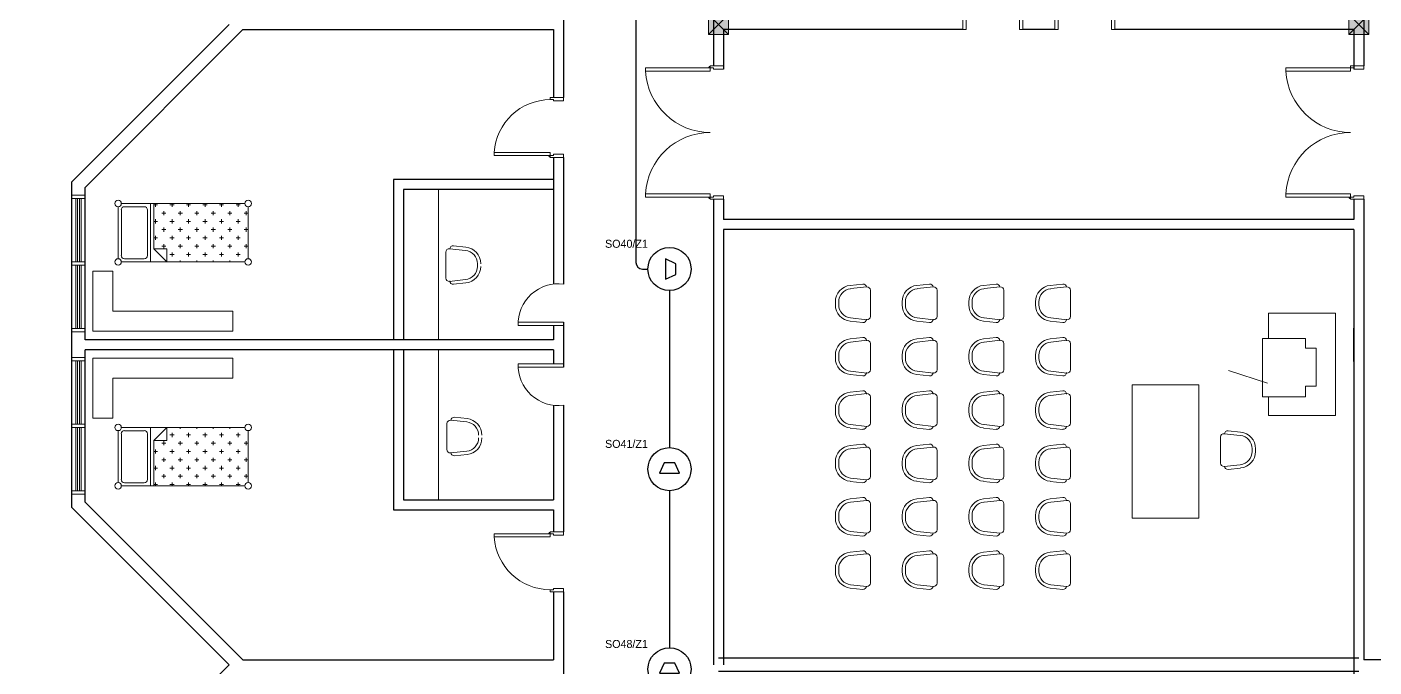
# Model space of a CAD drawing. Extents: x -59 to 582, y -1177 to 100.
# Drawn here: x 184.93 to 205.13, y -460.5 to -450.9 of the extents above; entities that cross this region are included whole.
import ezdxf
from ezdxf.enums import TextEntityAlignment as Align

# ---------------------------------------------------------------- set-up
doc = ezdxf.new("R2010")
doc.units = 0
doc.header["$LTSCALE"] = 0.15
doc.layers.get('0').update_dxf_attribs({"color": 252})
for name, color, linetype in [('0 sockets', 252, 'Continuous'), ('0 sound', 252, 'Continuous'), ('AUTOINCR', 7, 'Continuous'), ('FIRE_LOOP', 7, 'Continuous'), ('grocol', 252, 'Continuous')]:
    doc.layers.add(name, color=color, linetype=linetype)
for name, color, linetype, lineweight in [('anal', 252, 'Continuous', 20), ('DOOR', 252, 'Continuous', 20), ('elev', 252, 'Continuous', 9), ('FUR', 252, 'Continuous', 9), ('sofa', 252, 'Continuous', 9), ('wall', 252, 'Continuous', 30)]:
    doc.layers.add(name, color=color, linetype=linetype, lineweight=lineweight)
doc.styles.add('ROMAND', font='ROMAND.SHX')

# ---------------------------------------------------------------- blocks, each defined once
blk = doc.blocks.new('WQ')
h = blk.add_hatch(color=6)
h.dxf.hatch_style = 1
h.paths.add_polyline_path([(-126.091, 5), (-126.091, -169.521), (126.091, -169.521), (126.091, 5)])
h.paths.add_polyline_path([(121.091, 0), (121.091, -164.521), (-121.091, -164.521), (-121.091, 0)], flags=16)
at = {"layer": '0 sockets', "color": 3, "style": 'ROMAND'}
blk.add_attdef('ACCESS_CONTROL', (-48.663, 7.622), '', height=7.973, dxfattribs=at)
blk = doc.blocks.new('D90')
at = {"layer": 'DOOR'}
for points in [[(0.03, 0.2), (0.03, 1.04), (0.078, 1.04), (0.078, 0.2)], [(0.03, 0.2), (0, 0.2), (0, 0), (0.05, 0), (0.05, 0.15), (0.03, 0.15)], [(0.87, 0.2), (0.9, 0.2), (0.9, 0), (0.85, 0), (0.85, 0.15), (0.87, 0.15)]]:
    blk.add_lwpolyline(points, close=True, dxfattribs=at)
blk.add_circle((0.02, 0.21), 0.01, dxfattribs=at)
blk.add_arc((0.025, 0.197), 0.845, 0.2218, 86.3889, dxfattribs=at)
blk = doc.blocks.new('ARCH')
at = {"layer": 'anal'}
for points in [[(17.55, 358.35), (17.25, 358.35), (17.25, 358.05), (17.55, 358.05)], [(27.15, 358.35), (26.85, 358.35), (26.85, 358.05), (27.15, 358.05)]]:
    blk.add_hatch(color=256, dxfattribs=at).paths.add_polyline_path(points)
for p, q in [((17.25, 358.35), (17.55, 358.05)), ((17.55, 358.35), (17.25, 358.05)), ((17.25, 358.35), (17.25, 358.05)), ((17.55, 358.05), (17.55, 358.35)), ((26.85, 358.35), (27.15, 358.05)), ((27.15, 358.35), (26.85, 358.05)), ((26.85, 358.35), (26.85, 358.05)), ((27.15, 358.05), (27.15, 358.35)), ((17.25, 358.05), (17.55, 358.05)), ((26.85, 358.05), (27.15, 358.05)), ((7.8, 355.642), (7.7, 355.642)), ((7.7, 355.592), (7.9, 355.592)), ((7.76, 354.642), (7.76, 355.592)), ((7.785, 354.642), (7.785, 355.592)), ((7.8, 355.642), (7.9, 355.642)), ((7.8, 355.592), (7.9, 355.592)), ((7.815, 354.642), (7.815, 355.592)), ((7.84, 354.642), (7.84, 355.592)), ((7.7, 354.642), (7.9, 354.642)), ((7.7, 354.592), (7.9, 354.592)), ((7.76, 353.642), (7.76, 354.592)), ((7.785, 353.642), (7.785, 354.592)), ((7.815, 353.642), (7.815, 354.592)), ((7.84, 353.642), (7.84, 354.592)), ((7.9, 354.642), (7.9, 354.592)), ((7.7, 353.642), (7.9, 353.642)), ((7.8, 353.592), (7.7, 353.592)), ((7.8, 353.642), (7.9, 353.642)), ((7.8, 353.592), (7.9, 353.592)), ((7.8, 353.208), (7.7, 353.208)), ((7.7, 353.158), (7.9, 353.158)), ((7.76, 352.208), (7.76, 353.158)), ((7.785, 352.208), (7.785, 353.158)), ((7.8, 353.208), (7.9, 353.208)), ((7.8, 353.158), (7.9, 353.158)), ((7.815, 352.208), (7.815, 353.158)), ((7.84, 352.208), (7.84, 353.158)), ((7.7, 352.208), (7.9, 352.208)), ((7.7, 352.158), (7.9, 352.158)), ((7.76, 351.208), (7.76, 352.158)), ((7.785, 351.208), (7.785, 352.158)), ((7.815, 351.208), (7.815, 352.158)), ((7.84, 351.208), (7.84, 352.158)), ((7.9, 352.208), (7.9, 352.158)), ((7.7, 351.208), (7.9, 351.208)), ((7.8, 351.158), (7.7, 351.158)), ((7.8, 351.208), (7.9, 351.208)), ((7.8, 351.158), (7.9, 351.158))]:
    blk.add_line(p, q, dxfattribs=at)
at = {"layer": 'DOOR'}
for points in [[(21.091, 358.325), (21.061, 358.325), (21.061, 358.125), (21.111, 358.125), (21.111, 358.275), (21.091, 358.275)], [(21.931, 358.325), (21.961, 358.325), (21.961, 358.125), (21.911, 358.125), (21.911, 358.275), (21.931, 358.275)], [(22.469, 358.325), (22.439, 358.325), (22.439, 358.125), (22.489, 358.125), (22.489, 358.275), (22.469, 358.275)], [(23.309, 358.325), (23.339, 358.325), (23.339, 358.125), (23.289, 358.125), (23.289, 358.275), (23.309, 358.275)], [(17.275, 357.553), (16.305, 357.553), (16.305, 357.503), (17.275, 357.503)], [(17.275, 357.553), (17.275, 357.583), (17.475, 357.583), (17.475, 357.533), (17.325, 357.533), (17.325, 357.553)], [(26.875, 357.553), (25.905, 357.553), (25.905, 357.503), (26.875, 357.503)], [(26.875, 357.553), (26.875, 357.583), (27.075, 357.583), (27.075, 357.533), (26.925, 357.533), (26.925, 357.553)], [(17.275, 355.613), (16.305, 355.613), (16.305, 355.663), (17.275, 355.663)], [(17.275, 355.613), (17.275, 355.583), (17.475, 355.583), (17.475, 355.633), (17.325, 355.633), (17.325, 355.613)], [(26.875, 355.613), (25.905, 355.613), (25.905, 355.663), (26.875, 355.663)], [(26.875, 355.613), (26.875, 355.583), (27.075, 355.583), (27.075, 355.633), (26.925, 355.633), (26.925, 355.613)]]:
    blk.add_lwpolyline(points, close=True, dxfattribs=at)
for centre in [(17.265, 357.563), (17.265, 355.603), (26.865, 355.603)]:
    blk.add_circle(centre, 0.01, dxfattribs=at)
for centre, start, end in [((17.275, 357.553), 182.9508, 270), ((26.875, 357.553), 182.9508, 270), ((17.275, 355.611), 90, 177.0492), ((26.875, 355.611), 90, 177.0492)]:
    blk.add_arc(centre, 0.971, start, end, dxfattribs=at)
at = {"layer": 'elev', "ltscale": 0.5}
for p, q in [((26.651, 353.873), (25.642, 353.873)), ((25.642, 353.873), (25.642, 353.493)), ((26.651, 352.339), (26.651, 353.873)), ((25.555, 353.493), (25.555, 352.617)), ((26.198, 353.493), (25.555, 353.493)), ((26.198, 353.347), (26.198, 353.493)), ((26.359, 353.347), (26.198, 353.347)), ((26.359, 352.777), (26.359, 353.347)), ((25.628, 352.821), (25.043, 353.011)), ((26.198, 352.777), (26.359, 352.777)), ((26.198, 352.617), (26.198, 352.777)), ((25.555, 352.617), (26.198, 352.617)), ((25.642, 352.617), (25.642, 352.339)), ((25.642, 352.339), (26.651, 352.339))]:
    blk.add_line(p, q, dxfattribs=at)
at = {"layer": 'FUR'}
for p, q in [((13.2, 355.725), (13.2, 353.475)), ((13.308, 354.789), (13.308, 354.398)), ((13.362, 354.839), (13.604, 354.813)), ((13.423, 354.883), (13.61, 354.863)), ((8.016, 354.504), (8.316, 354.504)), ((8.016, 353.604), (8.016, 354.504)), ((8.316, 354.504), (8.316, 353.904)), ((13.783, 354.574), (13.783, 354.614)), ((13.362, 354.349), (13.604, 354.375)), ((13.423, 354.305), (13.61, 354.325)), ((19.56, 354.309), (19.373, 354.289)), ((20.56, 354.309), (20.373, 354.289)), ((21.56, 354.309), (21.373, 354.289)), ((22.56, 354.309), (22.373, 354.289)), ((19.621, 354.266), (19.379, 354.24)), ((19.675, 354.216), (19.675, 353.825)), ((20.621, 354.266), (20.379, 354.24)), ((20.675, 354.216), (20.675, 353.825)), ((21.621, 354.266), (21.379, 354.24)), ((21.675, 354.216), (21.675, 353.825)), ((22.621, 354.266), (22.379, 354.24)), ((22.675, 354.216), (22.675, 353.825)), ((8.316, 353.904), (10.116, 353.904)), ((10.116, 353.904), (10.116, 353.604)), ((19.15, 354), (19.15, 354.041)), ((19.2, 354), (19.2, 354.041)), ((20.15, 354), (20.15, 354.041)), ((20.2, 354), (20.2, 354.041)), ((21.15, 354), (21.15, 354.041)), ((21.2, 354), (21.2, 354.041)), ((22.15, 354), (22.15, 354.041)), ((22.2, 354), (22.2, 354.041)), ((19.56, 353.731), (19.373, 353.751)), ((19.621, 353.775), (19.379, 353.801)), ((20.56, 353.731), (20.373, 353.751)), ((20.621, 353.775), (20.379, 353.801)), ((21.56, 353.731), (21.373, 353.751)), ((21.621, 353.775), (21.379, 353.801)), ((22.56, 353.731), (22.373, 353.751)), ((22.621, 353.775), (22.379, 353.801)), ((10.116, 353.604), (8.016, 353.604)), ((19.56, 353.509), (19.373, 353.489)), ((20.56, 353.509), (20.373, 353.489)), ((21.56, 353.509), (21.373, 353.489)), ((22.56, 353.509), (22.373, 353.489)), ((13.2, 353.325), (13.2, 351.075)), ((19.621, 353.466), (19.379, 353.44)), ((19.675, 353.416), (19.675, 353.025)), ((20.621, 353.466), (20.379, 353.44)), ((20.675, 353.416), (20.675, 353.025)), ((21.621, 353.466), (21.379, 353.44)), ((21.675, 353.416), (21.675, 353.025)), ((22.621, 353.466), (22.379, 353.44)), ((22.675, 353.416), (22.675, 353.025)), ((8.016, 353.196), (8.016, 352.296)), ((10.116, 353.196), (8.016, 353.196)), ((10.116, 352.896), (10.116, 353.196)), ((19.15, 353.2), (19.15, 353.241)), ((19.2, 353.2), (19.2, 353.241)), ((20.15, 353.2), (20.15, 353.241)), ((20.2, 353.2), (20.2, 353.241)), ((21.15, 353.2), (21.15, 353.241)), ((21.2, 353.2), (21.2, 353.241)), ((22.15, 353.2), (22.15, 353.241)), ((22.2, 353.2), (22.2, 353.241)), ((8.316, 352.296), (8.316, 352.896)), ((8.316, 352.896), (10.116, 352.896)), ((19.56, 352.931), (19.373, 352.951)), ((19.621, 352.975), (19.379, 353.001)), ((20.56, 352.931), (20.373, 352.951)), ((20.621, 352.975), (20.379, 353.001)), ((21.56, 352.931), (21.373, 352.951)), ((21.621, 352.975), (21.379, 353.001)), ((22.56, 352.931), (22.373, 352.951)), ((22.621, 352.975), (22.379, 353.001)), ((19.56, 352.709), (19.373, 352.689)), ((20.56, 352.709), (20.373, 352.689)), ((21.56, 352.709), (21.373, 352.689)), ((22.56, 352.709), (22.373, 352.689)), ((23.6, 352.8), (23.6, 350.8)), ((24.6, 352.8), (23.6, 352.8)), ((24.6, 350.8), (24.6, 352.8)), ((19.621, 352.666), (19.379, 352.64)), ((19.675, 352.616), (19.675, 352.225)), ((20.621, 352.666), (20.379, 352.64)), ((20.675, 352.616), (20.675, 352.225)), ((21.621, 352.666), (21.379, 352.64)), ((21.675, 352.616), (21.675, 352.225)), ((22.621, 352.666), (22.379, 352.64)), ((22.675, 352.616), (22.675, 352.225)), ((8.016, 352.296), (8.316, 352.296)), ((13.38, 352.268), (13.622, 352.242)), ((13.441, 352.312), (13.628, 352.292)), ((19.15, 352.4), (19.15, 352.441)), ((19.2, 352.4), (19.2, 352.441)), ((20.15, 352.4), (20.15, 352.441)), ((20.2, 352.4), (20.2, 352.441)), ((21.15, 352.4), (21.15, 352.441)), ((21.2, 352.4), (21.2, 352.441)), ((22.15, 352.4), (22.15, 352.441)), ((22.2, 352.4), (22.2, 352.441)), ((13.326, 352.218), (13.326, 351.827)), ((19.56, 352.131), (19.373, 352.151)), ((19.621, 352.175), (19.379, 352.201)), ((20.56, 352.131), (20.373, 352.151)), ((20.621, 352.175), (20.379, 352.201)), ((21.56, 352.131), (21.373, 352.151)), ((21.621, 352.175), (21.379, 352.201)), ((22.56, 352.131), (22.373, 352.151)), ((22.621, 352.175), (22.379, 352.201)), ((24.979, 352.066), (25.221, 352.04)), ((25.04, 352.109), (25.227, 352.089)), ((19.56, 351.909), (19.373, 351.889)), ((19.621, 351.866), (19.379, 351.84)), ((20.56, 351.909), (20.373, 351.889)), ((20.621, 351.866), (20.379, 351.84)), ((21.56, 351.909), (21.373, 351.889)), ((21.621, 351.866), (21.379, 351.84)), ((22.56, 351.909), (22.373, 351.889)), ((22.621, 351.866), (22.379, 351.84)), ((24.925, 352.016), (24.925, 351.625)), ((13.38, 351.778), (13.622, 351.804)), ((13.441, 351.734), (13.628, 351.754)), ((19.675, 351.816), (19.675, 351.425)), ((20.675, 351.816), (20.675, 351.425)), ((21.675, 351.816), (21.675, 351.425)), ((22.675, 351.816), (22.675, 351.425)), ((25.4, 351.8), (25.4, 351.841)), ((25.45, 351.8), (25.45, 351.841)), ((19.15, 351.6), (19.15, 351.641)), ((19.2, 351.6), (19.2, 351.641)), ((20.15, 351.6), (20.15, 351.641)), ((20.2, 351.6), (20.2, 351.641)), ((21.15, 351.6), (21.15, 351.641)), ((21.2, 351.6), (21.2, 351.641)), ((22.15, 351.6), (22.15, 351.641)), ((22.2, 351.6), (22.2, 351.641)), ((24.979, 351.575), (25.221, 351.601)), ((25.04, 351.531), (25.227, 351.551)), ((19.56, 351.331), (19.373, 351.351)), ((19.621, 351.375), (19.379, 351.401)), ((20.56, 351.331), (20.373, 351.351)), ((20.621, 351.375), (20.379, 351.401)), ((21.56, 351.331), (21.373, 351.351)), ((21.621, 351.375), (21.379, 351.401)), ((22.56, 351.331), (22.373, 351.351)), ((22.621, 351.375), (22.379, 351.401)), ((19.56, 351.109), (19.373, 351.089)), ((19.621, 351.066), (19.379, 351.04)), ((20.56, 351.109), (20.373, 351.089)), ((20.621, 351.066), (20.379, 351.04)), ((21.56, 351.109), (21.373, 351.089)), ((21.621, 351.066), (21.379, 351.04)), ((22.56, 351.109), (22.373, 351.089)), ((22.621, 351.066), (22.379, 351.04)), ((19.675, 351.016), (19.675, 350.625)), ((20.675, 351.016), (20.675, 350.625)), ((21.675, 351.016), (21.675, 350.625)), ((22.675, 351.016), (22.675, 350.625)), ((19.15, 350.8), (19.15, 350.841)), ((19.2, 350.8), (19.2, 350.841)), ((20.15, 350.8), (20.15, 350.841)), ((20.2, 350.8), (20.2, 350.841)), ((21.15, 350.8), (21.15, 350.841)), ((21.2, 350.8), (21.2, 350.841)), ((22.15, 350.8), (22.15, 350.841)), ((22.2, 350.8), (22.2, 350.841)), ((23.6, 350.8), (24.6, 350.8)), ((19.56, 350.531), (19.373, 350.551)), ((19.621, 350.575), (19.379, 350.601)), ((20.56, 350.531), (20.373, 350.551)), ((20.621, 350.575), (20.379, 350.601)), ((21.56, 350.531), (21.373, 350.551)), ((21.621, 350.575), (21.379, 350.601)), ((22.56, 350.531), (22.373, 350.551)), ((22.621, 350.575), (22.379, 350.601)), ((19.56, 350.309), (19.373, 350.289)), ((19.621, 350.266), (19.379, 350.24)), ((20.56, 350.309), (20.373, 350.289)), ((20.621, 350.266), (20.379, 350.24)), ((21.56, 350.309), (21.373, 350.289)), ((21.621, 350.266), (21.379, 350.24)), ((22.56, 350.309), (22.373, 350.289)), ((22.621, 350.266), (22.379, 350.24)), ((19.675, 350.216), (19.675, 349.825)), ((20.675, 350.216), (20.675, 349.825)), ((21.675, 350.216), (21.675, 349.825)), ((22.675, 350.216), (22.675, 349.825)), ((19.15, 350), (19.15, 350.041)), ((19.2, 350), (19.2, 350.041)), ((20.15, 350), (20.15, 350.041)), ((20.2, 350), (20.2, 350.041)), ((21.15, 350), (21.15, 350.041)), ((21.2, 350), (21.2, 350.041)), ((22.15, 350), (22.15, 350.041)), ((22.2, 350), (22.2, 350.041)), ((19.56, 349.731), (19.373, 349.751)), ((19.621, 349.775), (19.379, 349.801)), ((20.56, 349.731), (20.373, 349.751)), ((20.621, 349.775), (20.379, 349.801)), ((21.56, 349.731), (21.373, 349.751)), ((21.621, 349.775), (21.379, 349.801)), ((22.56, 349.731), (22.373, 349.751)), ((22.621, 349.775), (22.379, 349.801))]:
    blk.add_line(p, q, dxfattribs=at)
for centre, radius, start, end in [((13.358, 354.789), 0.05, 85.0303, 180), ((13.418, 354.833), 0.05, 83.857, 180), ((13.583, 354.614), 0.2, 0, 83.857), ((13.583, 354.614), 0.25, 0, 83.857), ((13.583, 354.574), 0.2, 276.143, 0), ((13.583, 354.574), 0.25, 276.143, 0), ((13.358, 354.398), 0.05, 180, 274.9697), ((13.418, 354.355), 0.05, 180, 276.143), ((19.4, 354.041), 0.25, 96.143, 180), ((19.565, 354.26), 0.05, 0, 96.143), ((20.4, 354.041), 0.25, 96.143, 180), ((20.565, 354.26), 0.05, 0, 96.143), ((21.4, 354.041), 0.25, 96.143, 180), ((21.565, 354.26), 0.05, 0, 96.143), ((22.4, 354.041), 0.25, 96.143, 180), ((22.565, 354.26), 0.05, 0, 96.143), ((19.4, 354.041), 0.2, 96.143, 180), ((19.625, 354.216), 0.05, 0, 94.9697), ((20.4, 354.041), 0.2, 96.143, 180), ((20.625, 354.216), 0.05, 0, 94.9697), ((21.4, 354.041), 0.2, 96.143, 180), ((21.625, 354.216), 0.05, 0, 94.9697), ((22.4, 354.041), 0.2, 96.143, 180), ((22.625, 354.216), 0.05, 0, 94.9697), ((19.4, 354), 0.25, 180, 263.857), ((19.4, 354), 0.2, 180, 263.857), ((20.4, 354), 0.25, 180, 263.857), ((20.4, 354), 0.2, 180, 263.857), ((21.4, 354), 0.25, 180, 263.857), ((21.4, 354), 0.2, 180, 263.857), ((22.4, 354), 0.25, 180, 263.857), ((22.4, 354), 0.2, 180, 263.857), ((19.565, 353.781), 0.05, 263.857, 0), ((19.625, 353.825), 0.05, 265.0303, 0), ((20.565, 353.781), 0.05, 263.857, 0), ((20.625, 353.825), 0.05, 265.0303, 0), ((21.565, 353.781), 0.05, 263.857, 0), ((21.625, 353.825), 0.05, 265.0303, 0), ((22.565, 353.781), 0.05, 263.857, 0), ((22.625, 353.825), 0.05, 265.0303, 0), ((19.4, 353.241), 0.25, 96.143, 180), ((19.565, 353.46), 0.05, 0, 96.143), ((20.4, 353.241), 0.25, 96.143, 180), ((20.565, 353.46), 0.05, 0, 96.143), ((21.4, 353.241), 0.25, 96.143, 180), ((21.565, 353.46), 0.05, 0, 96.143), ((22.4, 353.241), 0.25, 96.143, 180), ((22.565, 353.46), 0.05, 0, 96.143), ((19.4, 353.241), 0.2, 96.143, 180), ((19.625, 353.416), 0.05, 0, 94.9697), ((20.4, 353.241), 0.2, 96.143, 180), ((20.625, 353.416), 0.05, 0, 94.9697), ((21.4, 353.241), 0.2, 96.143, 180), ((21.625, 353.416), 0.05, 0, 94.9697), ((22.4, 353.241), 0.2, 96.143, 180), ((22.625, 353.416), 0.05, 0, 94.9697), ((19.4, 353.2), 0.25, 180, 263.857), ((19.4, 353.2), 0.2, 180, 263.857), ((20.4, 353.2), 0.25, 180, 263.857), ((20.4, 353.2), 0.2, 180, 263.857), ((21.4, 353.2), 0.25, 180, 263.857), ((21.4, 353.2), 0.2, 180, 263.857), ((22.4, 353.2), 0.25, 180, 263.857), ((22.4, 353.2), 0.2, 180, 263.857), ((19.565, 352.981), 0.05, 263.857, 0), ((19.625, 353.025), 0.05, 265.0303, 0), ((20.565, 352.981), 0.05, 263.857, 0), ((20.625, 353.025), 0.05, 265.0303, 0), ((21.565, 352.981), 0.05, 263.857, 0), ((21.625, 353.025), 0.05, 265.0303, 0), ((22.565, 352.981), 0.05, 263.857, 0), ((22.625, 353.025), 0.05, 265.0303, 0), ((19.4, 352.441), 0.25, 96.143, 180), ((19.565, 352.66), 0.05, 0, 96.143), ((20.4, 352.441), 0.25, 96.143, 180), ((20.565, 352.66), 0.05, 0, 96.143), ((21.4, 352.441), 0.25, 96.143, 180), ((21.565, 352.66), 0.05, 0, 96.143), ((22.4, 352.441), 0.25, 96.143, 180), ((22.565, 352.66), 0.05, 0, 96.143), ((19.4, 352.441), 0.2, 96.143, 180), ((19.625, 352.616), 0.05, 0, 94.9697), ((20.4, 352.441), 0.2, 96.143, 180), ((20.625, 352.616), 0.05, 0, 94.9697), ((21.4, 352.441), 0.2, 96.143, 180), ((21.625, 352.616), 0.05, 0, 94.9697), ((22.4, 352.441), 0.2, 96.143, 180), ((22.625, 352.616), 0.05, 0, 94.9697), ((13.376, 352.218), 0.05, 85.0303, 180), ((13.435, 352.262), 0.05, 83.857, 180), ((13.601, 352.043), 0.25, 0, 83.857), ((19.4, 352.4), 0.25, 180, 263.857), ((19.4, 352.4), 0.2, 180, 263.857), ((20.4, 352.4), 0.25, 180, 263.857), ((20.4, 352.4), 0.2, 180, 263.857), ((21.4, 352.4), 0.25, 180, 263.857), ((21.4, 352.4), 0.2, 180, 263.857), ((22.4, 352.4), 0.25, 180, 263.857), ((22.4, 352.4), 0.2, 180, 263.857), ((13.601, 352.043), 0.2, 0, 83.857), ((19.565, 352.181), 0.05, 263.857, 0), ((19.625, 352.225), 0.05, 265.0303, 0), ((20.565, 352.181), 0.05, 263.857, 0), ((20.625, 352.225), 0.05, 265.0303, 0), ((21.565, 352.181), 0.05, 263.857, 0), ((21.625, 352.225), 0.05, 265.0303, 0), ((22.565, 352.181), 0.05, 263.857, 0), ((22.625, 352.225), 0.05, 265.0303, 0), ((24.975, 352.016), 0.05, 85.0303, 180), ((25.035, 352.06), 0.05, 83.857, 180), ((25.2, 351.841), 0.25, 0, 83.857), ((13.601, 352.002), 0.2, 276.143, 0), ((13.601, 352.002), 0.25, 276.143, 0), ((19.4, 351.641), 0.25, 96.143, 180), ((19.565, 351.86), 0.05, 0, 96.143), ((19.625, 351.816), 0.05, 0, 94.9697), ((20.4, 351.641), 0.25, 96.143, 180), ((20.565, 351.86), 0.05, 0, 96.143), ((20.625, 351.816), 0.05, 0, 94.9697), ((21.4, 351.641), 0.25, 96.143, 180), ((21.565, 351.86), 0.05, 0, 96.143), ((21.625, 351.816), 0.05, 0, 94.9697), ((22.4, 351.641), 0.25, 96.143, 180), ((22.565, 351.86), 0.05, 0, 96.143), ((22.625, 351.816), 0.05, 0, 94.9697), ((25.2, 351.841), 0.2, 0, 83.857), ((13.376, 351.827), 0.05, 180, 274.9697), ((13.435, 351.784), 0.05, 180, 276.143), ((19.4, 351.641), 0.2, 96.143, 180), ((20.4, 351.641), 0.2, 96.143, 180), ((21.4, 351.641), 0.2, 96.143, 180), ((22.4, 351.641), 0.2, 96.143, 180), ((25.2, 351.8), 0.2, 276.143, 0), ((25.2, 351.8), 0.25, 276.143, 0), ((19.4, 351.6), 0.25, 180, 263.857), ((19.4, 351.6), 0.2, 180, 263.857), ((20.4, 351.6), 0.25, 180, 263.857), ((20.4, 351.6), 0.2, 180, 263.857), ((21.4, 351.6), 0.25, 180, 263.857), ((21.4, 351.6), 0.2, 180, 263.857), ((22.4, 351.6), 0.25, 180, 263.857), ((22.4, 351.6), 0.2, 180, 263.857), ((24.975, 351.625), 0.05, 180, 274.9697), ((25.035, 351.581), 0.05, 180, 276.143), ((19.565, 351.381), 0.05, 263.857, 0), ((19.625, 351.425), 0.05, 265.0303, 0), ((20.565, 351.381), 0.05, 263.857, 0), ((20.625, 351.425), 0.05, 265.0303, 0), ((21.565, 351.381), 0.05, 263.857, 0), ((21.625, 351.425), 0.05, 265.0303, 0), ((22.565, 351.381), 0.05, 263.857, 0), ((22.625, 351.425), 0.05, 265.0303, 0), ((19.4, 350.841), 0.25, 96.143, 180), ((19.565, 351.06), 0.05, 0, 96.143), ((19.625, 351.016), 0.05, 0, 94.9697), ((20.4, 350.841), 0.25, 96.143, 180), ((20.565, 351.06), 0.05, 0, 96.143), ((20.625, 351.016), 0.05, 0, 94.9697), ((21.4, 350.841), 0.25, 96.143, 180), ((21.565, 351.06), 0.05, 0, 96.143), ((21.625, 351.016), 0.05, 0, 94.9697), ((22.4, 350.841), 0.25, 96.143, 180), ((22.565, 351.06), 0.05, 0, 96.143), ((22.625, 351.016), 0.05, 0, 94.9697), ((19.4, 350.841), 0.2, 96.143, 180), ((20.4, 350.841), 0.2, 96.143, 180), ((21.4, 350.841), 0.2, 96.143, 180), ((22.4, 350.841), 0.2, 96.143, 180), ((19.4, 350.8), 0.25, 180, 263.857), ((19.4, 350.8), 0.2, 180, 263.857), ((20.4, 350.8), 0.25, 180, 263.857), ((20.4, 350.8), 0.2, 180, 263.857), ((21.4, 350.8), 0.25, 180, 263.857), ((21.4, 350.8), 0.2, 180, 263.857), ((22.4, 350.8), 0.25, 180, 263.857), ((22.4, 350.8), 0.2, 180, 263.857), ((19.565, 350.581), 0.05, 263.857, 0), ((19.625, 350.625), 0.05, 265.0303, 0), ((20.565, 350.581), 0.05, 263.857, 0), ((20.625, 350.625), 0.05, 265.0303, 0), ((21.565, 350.581), 0.05, 263.857, 0), ((21.625, 350.625), 0.05, 265.0303, 0), ((22.565, 350.581), 0.05, 263.857, 0), ((22.625, 350.625), 0.05, 265.0303, 0), ((19.4, 350.041), 0.25, 96.143, 180), ((19.565, 350.26), 0.05, 0, 96.143), ((19.625, 350.216), 0.05, 0, 94.9697), ((20.4, 350.041), 0.25, 96.143, 180), ((20.565, 350.26), 0.05, 0, 96.143), ((20.625, 350.216), 0.05, 0, 94.9697), ((21.4, 350.041), 0.25, 96.143, 180), ((21.565, 350.26), 0.05, 0, 96.143), ((21.625, 350.216), 0.05, 0, 94.9697), ((22.4, 350.041), 0.25, 96.143, 180), ((22.565, 350.26), 0.05, 0, 96.143), ((22.625, 350.216), 0.05, 0, 94.9697), ((19.4, 350.041), 0.2, 96.143, 180), ((20.4, 350.041), 0.2, 96.143, 180), ((21.4, 350.041), 0.2, 96.143, 180), ((22.4, 350.041), 0.2, 96.143, 180), ((19.4, 350), 0.25, 180, 263.857), ((19.4, 350), 0.2, 180, 263.857), ((20.4, 350), 0.25, 180, 263.857), ((20.4, 350), 0.2, 180, 263.857), ((21.4, 350), 0.25, 180, 263.857), ((21.4, 350), 0.2, 180, 263.857), ((22.4, 350), 0.25, 180, 263.857), ((22.4, 350), 0.2, 180, 263.857), ((19.565, 349.781), 0.05, 263.857, 0), ((19.625, 349.825), 0.05, 265.0303, 0), ((20.565, 349.781), 0.05, 263.857, 0), ((20.625, 349.825), 0.05, 265.0303, 0), ((21.565, 349.781), 0.05, 263.857, 0), ((21.625, 349.825), 0.05, 265.0303, 0), ((22.565, 349.781), 0.05, 263.857, 0), ((22.625, 349.825), 0.05, 265.0303, 0)]:
    blk.add_arc(centre, radius, start, end, dxfattribs=at)
at = {"layer": 'grocol', "ltscale": 0.5}
blk.add_line((26.927, 344.826), (26.927, 348.67), dxfattribs=at)
at = {"layer": 'sofa'}
for p, q in [((10.296, 355.517), (8.444, 355.517)), ((8.882, 355.517), (8.882, 354.64)), ((8.931, 355.517), (8.931, 354.835)), ((8.956, 355.517), (8.956, 355.465)), ((9.204, 355.517), (9.204, 355.465)), ((9.452, 355.517), (9.452, 355.465)), ((9.699, 355.517), (9.699, 355.465)), ((9.947, 355.517), (9.947, 355.465)), ((10.195, 355.517), (10.195, 355.465)), ((8.395, 355.469), (8.395, 354.689)), ((8.444, 355.42), (8.444, 354.737)), ((8.785, 355.469), (8.492, 355.469)), ((8.834, 355.42), (8.834, 354.737)), ((8.987, 355.496), (8.931, 355.496)), ((9.111, 355.372), (9.049, 355.372)), ((9.08, 355.403), (9.08, 355.341)), ((9.235, 355.496), (9.173, 355.496)), ((9.359, 355.372), (9.297, 355.372)), ((9.328, 355.403), (9.328, 355.341)), ((9.483, 355.496), (9.421, 355.496)), ((9.606, 355.372), (9.545, 355.372)), ((9.576, 355.403), (9.576, 355.341)), ((9.73, 355.496), (9.668, 355.496)), ((9.854, 355.372), (9.792, 355.372)), ((9.823, 355.403), (9.823, 355.341)), ((9.978, 355.496), (9.916, 355.496)), ((10.102, 355.372), (10.04, 355.372)), ((10.071, 355.403), (10.071, 355.341)), ((10.226, 355.496), (10.164, 355.496)), ((10.345, 355.372), (10.288, 355.372)), ((10.318, 355.403), (10.318, 355.341)), ((10.345, 354.689), (10.345, 355.469)), ((8.987, 355.249), (8.931, 355.249)), ((8.956, 355.28), (8.956, 355.218)), ((9.111, 355.125), (9.049, 355.125)), ((9.08, 355.156), (9.08, 355.094)), ((9.235, 355.249), (9.173, 355.249)), ((9.204, 355.28), (9.204, 355.218)), ((9.359, 355.125), (9.297, 355.125)), ((9.328, 355.156), (9.328, 355.094)), ((9.483, 355.249), (9.421, 355.249)), ((9.452, 355.28), (9.452, 355.218)), ((9.606, 355.125), (9.545, 355.125)), ((9.576, 355.156), (9.576, 355.094)), ((9.73, 355.249), (9.668, 355.249)), ((9.699, 355.28), (9.699, 355.218)), ((9.854, 355.125), (9.792, 355.125)), ((9.823, 355.156), (9.823, 355.094)), ((9.978, 355.249), (9.916, 355.249)), ((9.947, 355.28), (9.947, 355.218)), ((10.102, 355.125), (10.04, 355.125)), ((10.071, 355.156), (10.071, 355.094)), ((10.226, 355.249), (10.164, 355.249)), ((10.195, 355.28), (10.195, 355.218)), ((10.345, 355.125), (10.288, 355.125)), ((10.318, 355.156), (10.318, 355.094)), ((8.987, 355.001), (8.931, 355.001)), ((8.956, 355.032), (8.956, 354.97)), ((9.08, 354.908), (9.08, 354.846)), ((9.235, 355.001), (9.173, 355.001)), ((9.204, 355.032), (9.204, 354.97)), ((9.328, 354.908), (9.328, 354.846)), ((9.483, 355.001), (9.421, 355.001)), ((9.452, 355.032), (9.452, 354.97)), ((9.576, 354.908), (9.576, 354.846)), ((9.73, 355.001), (9.668, 355.001)), ((9.699, 355.032), (9.699, 354.97)), ((9.823, 354.908), (9.823, 354.846)), ((9.978, 355.001), (9.916, 355.001)), ((9.947, 355.032), (9.947, 354.97)), ((10.071, 354.908), (10.071, 354.846)), ((10.226, 355.001), (10.164, 355.001)), ((10.195, 355.032), (10.195, 354.97)), ((10.318, 354.908), (10.318, 354.846)), ((8.931, 354.835), (9.126, 354.835)), ((9.126, 354.64), (8.931, 354.835)), ((9.111, 354.877), (9.049, 354.877)), ((9.126, 354.835), (9.126, 354.64)), ((9.235, 354.753), (9.173, 354.753)), ((9.204, 354.784), (9.204, 354.722)), ((9.359, 354.877), (9.297, 354.877)), ((9.483, 354.753), (9.421, 354.753)), ((9.452, 354.784), (9.452, 354.722)), ((9.606, 354.877), (9.545, 354.877)), ((9.73, 354.753), (9.668, 354.753)), ((9.699, 354.784), (9.699, 354.722)), ((9.854, 354.877), (9.792, 354.877)), ((9.978, 354.753), (9.916, 354.753)), ((9.947, 354.784), (9.947, 354.722)), ((10.102, 354.877), (10.04, 354.877)), ((10.226, 354.753), (10.164, 354.753)), ((10.195, 354.784), (10.195, 354.722)), ((10.345, 354.877), (10.288, 354.877)), ((8.444, 354.64), (10.296, 354.64)), ((8.492, 354.689), (8.785, 354.689)), ((9.328, 354.66), (9.328, 354.64)), ((9.576, 354.66), (9.576, 354.64)), ((9.823, 354.66), (9.823, 354.64)), ((10.071, 354.66), (10.071, 354.64)), ((15.075, 353.738), (14.396, 353.738)), ((15.075, 353.688), (14.396, 353.688)), ((15.075, 353.112), (14.396, 353.112)), ((15.075, 353.062), (14.396, 353.062)), ((8.395, 351.331), (8.395, 352.111)), ((8.444, 352.16), (10.296, 352.16)), ((8.492, 352.111), (8.785, 352.111)), ((8.882, 351.283), (8.882, 352.16)), ((9.126, 352.16), (8.931, 351.965)), ((9.126, 351.965), (9.126, 352.16)), ((9.204, 352.016), (9.204, 352.078)), ((9.328, 352.14), (9.328, 352.16)), ((9.452, 352.016), (9.452, 352.078)), ((9.576, 352.14), (9.576, 352.16)), ((9.699, 352.016), (9.699, 352.078)), ((9.823, 352.14), (9.823, 352.16)), ((9.947, 352.016), (9.947, 352.078)), ((10.071, 352.14), (10.071, 352.16)), ((10.195, 352.016), (10.195, 352.078)), ((10.345, 352.111), (10.345, 351.331)), ((8.444, 351.38), (8.444, 352.063)), ((8.834, 351.38), (8.834, 352.063)), ((8.931, 351.965), (9.126, 351.965)), ((8.931, 351.283), (8.931, 351.965)), ((9.111, 351.923), (9.049, 351.923)), ((9.08, 351.892), (9.08, 351.954)), ((9.235, 352.047), (9.173, 352.047)), ((9.359, 351.923), (9.297, 351.923)), ((9.328, 351.892), (9.328, 351.954)), ((9.483, 352.047), (9.421, 352.047)), ((9.606, 351.923), (9.545, 351.923)), ((9.576, 351.892), (9.576, 351.954)), ((9.73, 352.047), (9.668, 352.047)), ((9.854, 351.923), (9.792, 351.923)), ((9.823, 351.892), (9.823, 351.954)), ((9.978, 352.047), (9.916, 352.047)), ((10.102, 351.923), (10.04, 351.923)), ((10.071, 351.892), (10.071, 351.954)), ((10.226, 352.047), (10.164, 352.047)), ((10.345, 351.923), (10.288, 351.923)), ((10.318, 351.892), (10.318, 351.954)), ((8.987, 351.799), (8.931, 351.799)), ((8.956, 351.768), (8.956, 351.83)), ((9.111, 351.675), (9.049, 351.675)), ((9.08, 351.644), (9.08, 351.706)), ((9.235, 351.799), (9.173, 351.799)), ((9.204, 351.768), (9.204, 351.83)), ((9.359, 351.675), (9.297, 351.675)), ((9.328, 351.644), (9.328, 351.706)), ((9.483, 351.799), (9.421, 351.799)), ((9.452, 351.768), (9.452, 351.83)), ((9.606, 351.675), (9.545, 351.675)), ((9.576, 351.644), (9.576, 351.706)), ((9.73, 351.799), (9.668, 351.799)), ((9.699, 351.768), (9.699, 351.83)), ((9.854, 351.675), (9.792, 351.675)), ((9.823, 351.644), (9.823, 351.706)), ((9.978, 351.799), (9.916, 351.799)), ((9.947, 351.768), (9.947, 351.83)), ((10.102, 351.675), (10.04, 351.675)), ((10.071, 351.644), (10.071, 351.706)), ((10.226, 351.799), (10.164, 351.799)), ((10.195, 351.768), (10.195, 351.83)), ((10.345, 351.675), (10.288, 351.675)), ((10.318, 351.644), (10.318, 351.706)), ((8.987, 351.551), (8.931, 351.551)), ((8.956, 351.52), (8.956, 351.582)), ((9.08, 351.397), (9.08, 351.459)), ((9.235, 351.551), (9.173, 351.551)), ((9.204, 351.52), (9.204, 351.582)), ((9.328, 351.397), (9.328, 351.459)), ((9.483, 351.551), (9.421, 351.551)), ((9.452, 351.52), (9.452, 351.582)), ((9.576, 351.397), (9.576, 351.459)), ((9.73, 351.551), (9.668, 351.551)), ((9.699, 351.52), (9.699, 351.582)), ((9.823, 351.397), (9.823, 351.459)), ((9.978, 351.551), (9.916, 351.551)), ((9.947, 351.52), (9.947, 351.582)), ((10.071, 351.397), (10.071, 351.459)), ((10.226, 351.551), (10.164, 351.551)), ((10.195, 351.52), (10.195, 351.582)), ((10.318, 351.397), (10.318, 351.459)), ((10.296, 351.283), (8.444, 351.283)), ((8.785, 351.331), (8.492, 351.331)), ((8.987, 351.304), (8.931, 351.304)), ((8.956, 351.283), (8.956, 351.335)), ((9.111, 351.428), (9.049, 351.428)), ((9.235, 351.304), (9.173, 351.304)), ((9.204, 351.283), (9.204, 351.335)), ((9.359, 351.428), (9.297, 351.428)), ((9.483, 351.304), (9.421, 351.304)), ((9.452, 351.283), (9.452, 351.335)), ((9.606, 351.428), (9.545, 351.428)), ((9.73, 351.304), (9.668, 351.304)), ((9.699, 351.283), (9.699, 351.335)), ((9.854, 351.428), (9.792, 351.428)), ((9.978, 351.304), (9.916, 351.304)), ((9.947, 351.283), (9.947, 351.335)), ((10.102, 351.428), (10.04, 351.428)), ((10.226, 351.304), (10.164, 351.304)), ((10.195, 351.283), (10.195, 351.335)), ((10.345, 351.428), (10.288, 351.428))]:
    blk.add_line(p, q, dxfattribs=at)
for centre, radius in [((8.395, 355.517), 0.0488), ((10.345, 355.517), 0.0488), ((8.395, 354.64), 0.0487), ((10.345, 354.64), 0.0488), ((8.395, 352.16), 0.0487), ((10.345, 352.16), 0.0488), ((8.395, 351.283), 0.0488), ((10.345, 351.283), 0.0488)]:
    blk.add_circle(centre, radius, dxfattribs=at)
for centre, radius, start, end in [((8.492, 355.42), 0.0488, 90, 180), ((8.785, 355.42), 0.0488, 0, 90), ((8.492, 354.737), 0.0488, 180, 270), ((8.785, 354.737), 0.0488, 270, 0), ((14.995, 353.713), 0.6, 82.3461, 182.388), ((14.995, 353.087), 0.6, 177.612, 277.6539), ((8.492, 352.063), 0.0488, 90, 180), ((8.785, 352.063), 0.0488, 0, 90), ((8.492, 351.38), 0.0488, 180, 270), ((8.785, 351.38), 0.0488, 270, 0)]:
    blk.add_arc(centre, radius, start, end, dxfattribs=at)
at = {"layer": 'wall'}
for p, q in [((17.325, 365.475), (17.325, 357.583)), ((15.075, 360.675), (15.075, 357.104)), ((7.7, 355.841), (10.059, 358.2)), ((7.9, 355.759), (10.266, 358.125)), ((10.266, 358.125), (14.925, 358.125)), ((14.925, 358.125), (14.925, 357.104)), ((21.061, 358.125), (17.475, 358.125)), ((17.475, 358.125), (17.475, 357.533)), ((22.439, 358.125), (21.961, 358.125)), ((23.925, 358.125), (23.339, 358.125)), ((26.925, 358.125), (23.917, 358.125)), ((26.925, 358.125), (26.925, 357.533)), ((26.925, 358.125), (26.925, 357.533)), ((27.075, 358.282), (27.075, 357.583)), ((27.075, 358.282), (27.075, 357.583)), ((14.925, 356.204), (14.925, 354.309)), ((15.075, 356.204), (15.075, 354.307)), ((7.7, 350.959), (7.7, 355.841)), ((7.9, 353.475), (7.9, 355.759)), ((14.925, 355.875), (12.525, 355.875)), ((12.525, 355.875), (12.525, 353.475)), ((14.925, 355.725), (12.675, 355.725)), ((12.675, 355.725), (12.675, 353.475)), ((17.325, 355.583), (17.325, 348.6)), ((17.475, 355.583), (17.475, 355.275)), ((26.925, 355.583), (26.925, 355.275)), ((27.075, 355.583), (27.075, 348.675)), ((26.925, 355.451), (26.925, 355.275)), ((27.075, 355.401), (27.075, 352.8)), ((23.925, 355.275), (17.475, 355.275)), ((24, 355.125), (17.475, 355.125)), ((17.475, 355.125), (17.475, 348.6)), ((26.925, 355.275), (23.858, 355.275)), ((26.925, 355.125), (24, 355.125)), ((26.925, 355.125), (26.925, 354.525)), ((26.925, 355.125), (26.925, 354.525)), ((26.925, 354.525), (26.925, 353.75)), ((26.925, 354.525), (26.925, 353.75)), ((14.925, 353.688), (14.925, 353.475)), ((15.075, 353.738), (15.075, 353.062)), ((26.925, 353.823), (26.925, 352.983)), ((26.925, 353.65), (26.925, 353.15)), ((26.925, 353.15), (26.925, 353.65)), ((26.925, 353.65), (26.925, 353.15)), ((26.925, 353.65), (26.925, 353.15)), ((14.925, 353.475), (7.9, 353.475)), ((7.9, 351.041), (7.9, 353.325)), ((14.925, 353.325), (7.9, 353.325)), ((12.525, 353.325), (12.525, 350.925)), ((12.675, 353.325), (12.675, 351.075)), ((14.925, 353.325), (14.925, 353.112)), ((26.925, 353.05), (26.925, 348.675)), ((26.925, 353.05), (26.925, 352.8)), ((14.925, 352.491), (14.925, 351.075)), ((15.075, 352.493), (15.075, 350.596)), ((12.675, 351.075), (14.925, 351.075)), ((10.059, 348.6), (7.7, 350.959)), ((10.266, 348.675), (7.9, 351.041)), ((12.525, 350.925), (14.925, 350.925)), ((14.925, 350.925), (14.925, 350.596)), ((14.925, 349.696), (14.925, 348.675)), ((15.075, 349.696), (15.075, 343.976)), ((10.266, 348.675), (14.925, 348.675)), ((27, 348.7), (17.4, 348.7)), ((29.925, 348.675), (27.075, 348.675)), ((7.7, 346.241), (10.059, 348.6)), ((27, 348.5), (17.4, 348.5))]:
    blk.add_line(p, q, dxfattribs=at)
at = {"layer": 'DOOR', "rotation": 90}
blk.add_blockref('D90', (15.075, 356.204), dxfattribs=at)
at = {"layer": 'DOOR', "xscale": -1, "rotation": 90}
blk.add_blockref('D90', (15.075, 350.596), dxfattribs=at)
blk = doc.blocks.new('T-PA01')
at = {"color": 6}
for p, q in [((36, 94), (-58, 49)), ((-58, 49), (-58, -49)), ((36, -94), (36, 94)), ((-58, -49), (36, -94))]:
    blk.add_line(p, q, dxfattribs=at)
blk.add_circle((0, 0), 200, dxfattribs=at)

msp = doc.modelspace()

# ---------------------------------------------------------------- linework, layer by layer
at = {"layer": 'FIRE_LOOP', "color": 3}
for p, q in [((194.061, -449.873), (194.061, -454.428)), ((194.161, -454.528), (194.242, -454.528)), ((194.566, -454.852), (194.566, -457.205)), ((194.566, -457.852), (194.566, -460.205))]:
    msp.add_line(p, q, dxfattribs=at)
msp.add_arc((194.161, -454.428), 0.1, 180, 270, dxfattribs=at)

# ---------------------------------------------------------------- block references
at = {"layer": '0 sockets', "color": 3}
for name, p in [('WQ', (244.611, -370.234)), ('ARCH', (177.903, -809.062))]:
    msp.add_blockref(name, p, dxfattribs=at)
at = {"layer": '0 sound', "xscale": 0.001617016088281897, "yscale": 0.001617016088281897, "zscale": 0.001617016088281897}
for p, rotation in [((194.566, -454.528), 180), ((194.566, -457.528), 270), ((194.566, -460.528), 270)]:
    msp.add_blockref('T-PA01', p, dxfattribs=dict(at, rotation=rotation))

# ---------------------------------------------------------------- texts
at = {"layer": 'AUTOINCR', "color": 1}
for s, p in [('SO40/Z1', (194.242, -454.245)), ('SO41/Z1', (194.242, -457.245)), ('SO48/Z1', (194.242, -460.245))]:
    msp.add_text(s, height=0.12, dxfattribs=at).set_placement(p, align=Align.BOTTOM_RIGHT)

doc.saveas('drawing.dxf')
